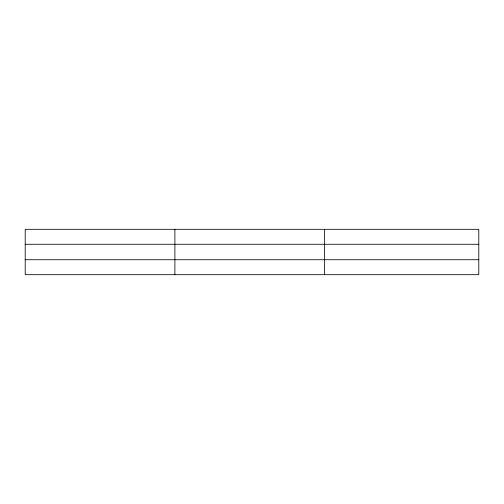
<?xml version="1.0" encoding="UTF-8"?>
<svg xmlns="http://www.w3.org/2000/svg" width="504" height="504" viewBox="0 0 504 504"><rect width="100%" height="100%" fill="white"/><g stroke="black" fill="none" stroke-linecap="round" stroke-linejoin="round"><path stroke-width="0.76" d="M174.888 229.307L174.888 274.693M324.576 229.307L324.576 274.693M478.8 244.282L478.8 229.307L25.2 229.307L25.2 274.693L478.8 274.693L478.8 244.282L25.2 244.282M25.2 259.718L478.8 259.718"/></g></svg>
